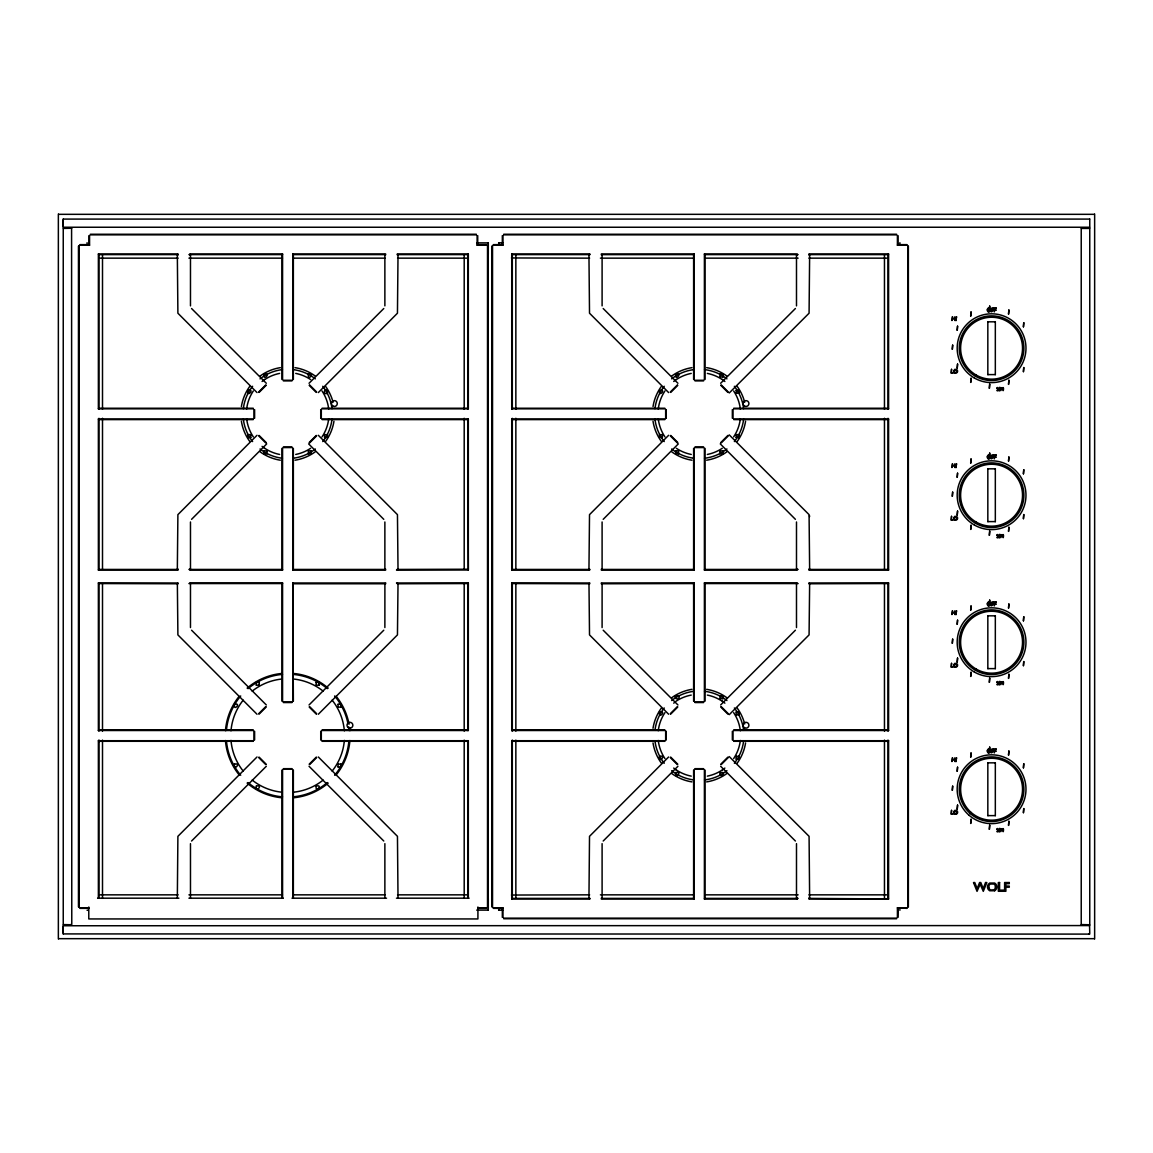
<?xml version="1.0" encoding="UTF-8"?>
<svg xmlns="http://www.w3.org/2000/svg" width="1153" height="1153" viewBox="0 0 1153 1153"><rect width="100%" height="100%" fill="white"/><g stroke="black" fill="none" stroke-linecap="round" stroke-linejoin="round"><path stroke-width="1.5" d="M63.242 934.103L63.242 925.571M63.242 227.429L63.242 218.897M79.182 907.007L79.182 245.993M292.776 898.187L292.776 770.031M292.776 701.197L292.776 582.986L385.707 582.986L384.9 583.735L384.871 627.563M384.871 521.978L384.871 569.236L385.65 570.014L292.776 570.014L292.776 448.344M292.776 379.51L292.776 254.035L385.664 254.035L384.871 254.813L384.871 305.876M293.352 898.187L293.352 770.031M293.352 701.197L292.776 582.986M293.352 448.344L293.352 569.438L385.088 569.438M293.352 379.51L293.352 254.611L385.088 254.611M693.616 898.389L693.616 770.031M693.616 701.197L693.616 583.562M693.616 569.438L693.616 448.344M693.616 379.51L693.616 254.611M602.097 843.665L602.097 898.187L601.318 898.965L694.192 898.965L694.192 770.031M694.192 701.197L694.192 582.986L601.304 582.986L602.097 583.764L602.097 627.563M602.097 521.978L602.097 569.236L601.318 570.014L694.192 570.014L694.192 448.344M694.192 379.51L694.192 254.035L601.304 254.035L602.097 254.813L602.097 305.876M58.356 214.011L58.356 938.989M63.242 228.236L63.242 924.764M87.066 243.571L87.066 242.721M247.881 434.609L247.881 437.52M250.792 437.52L250.792 434.609M264.08 450.809L264.08 453.72M266.992 453.72L266.992 450.809M256.297 682.331L256.297 685.242M308.355 450.809L308.355 453.72M259.209 685.242L259.209 682.331M311.267 453.72L311.267 450.809M327.466 393.245L327.466 390.334M324.555 434.609L324.555 437.52M327.466 437.52L327.466 434.609M316.138 682.331L316.138 685.242M319.05 685.242L319.05 682.331M338.045 704.238L338.045 707.149M340.957 707.149L340.957 704.238M338.045 764.079L338.045 766.99M340.957 766.99L340.957 764.079M488.281 254.453L488.281 242.721M498.687 243.571L498.687 242.721M488.281 910.279L488.281 898.547M659.502 434.609L659.502 437.52M662.413 437.52L662.413 434.609M675.701 450.809L675.701 453.72M678.613 453.72L678.613 450.809M719.976 374.134L719.976 377.045M722.888 377.045L722.888 374.134M719.976 450.809L719.976 453.72M736.176 390.334L736.176 393.245M722.888 453.72L722.888 450.809M739.087 393.245L739.087 390.334M675.701 695.821C673.251 699.943 681.221 700.001 678.613 695.821M736.176 434.609L736.176 437.52M739.087 437.52L739.087 434.609M719.976 695.821L719.976 698.732M722.888 698.732L722.888 695.821M719.976 772.496L719.976 775.407M736.176 712.021L736.176 714.932M722.888 775.407L722.888 772.496M739.087 714.932L739.087 712.021M736.176 756.296L736.176 759.207M739.087 759.207L739.087 756.296M987.833 321.629L987.833 374.783M995.327 374.783L995.327 321.629M987.833 468.637L987.833 521.79M899.902 910.279L899.902 909.429M995.327 521.79L995.327 468.637M987.833 615.644L987.833 668.798M1081.226 228.236L1081.226 924.764M1089.758 227.429L1089.758 218.897M995.327 668.798L995.327 615.644M987.833 762.652L987.833 815.805M995.327 815.805L995.327 762.652M1081.413 924.576L1089.758 924.764L1089.758 228.236M1094.644 938.989L1094.644 214.011M266.718 443.876L191.571 519.326M678.339 443.876L603.192 519.326M63.429 228.424L71.774 228.236M257.018 392.568L177.893 313.212L177.331 254.813L178.11 254.035L98.38 254.035L98.38 408.825L253.256 408.825M98.38 408.825L99.158 408.047L99.158 408.825M282.571 379.51L282.571 254.035L281.995 254.813M258.676 392.02L265.767 384.929M259.079 392.424L266.17 385.333M253.256 419.029L98.38 419.029L98.38 570.014L99.158 569.236M257.018 435.286L177.893 514.642L177.331 569.236L178.11 570.014L98.38 570.014M309.033 383.272L383.776 308.528M318.329 392.568L397.454 313.212L398.016 254.813L397.237 254.035L468.32 254.035L468.32 408.825L322.091 408.825M467.541 254.813L468.32 254.035M477.14 235.616L477.14 245.214L477.918 244.436M309.177 442.521L316.268 435.43M309.58 442.925L316.671 435.834M253.256 730.512L98.38 730.512L99.158 729.734L99.158 730.512M668.639 392.568L589.514 313.212L588.952 254.813L589.731 254.035M292.776 570.014L293.352 569.236M281.793 583.764L282.571 582.986L189.683 582.986L190.476 583.764L190.476 627.563M322.091 419.029L468.32 419.029L467.541 419.807L467.541 419.029M589.745 254.035L511.73 254.035L511.73 408.825L512.509 408.047M694.192 254.035L693.616 254.813M397.237 570.014L398.016 569.236L397.454 514.642L318.329 435.286M258.676 713.707L265.767 706.616M259.079 714.111L266.17 707.02M87.066 910.279L87.916 910.279M257.018 756.973L177.893 836.329L177.331 898.187M309.033 704.959L383.776 630.215M191.571 841.013L266.314 766.269M318.329 714.255L397.454 634.899L398.016 583.764L397.237 582.986M467.541 583.764L468.32 582.986L396.488 582.986M670.297 392.02L677.387 384.929M670.7 392.424L677.791 385.333M309.177 764.208L316.268 757.117M309.58 764.612L316.671 757.521M664.877 419.029L511.73 419.029L511.73 570.014L512.509 569.236M668.639 435.286L589.514 514.642L588.952 569.236L589.731 570.014L511.73 570.014M720.654 383.272L795.397 308.528M887.81 254.813L888.588 254.035L808.844 254.035L809.637 254.813L809.075 313.212L729.244 392.971M907.007 245.214L897.409 245.214L898.187 244.436M899.902 243.571L899.902 242.721M720.798 442.521L727.889 435.43M721.201 442.925L728.292 435.834M322.091 740.716L468.32 740.716L467.541 741.494L467.541 740.716M664.877 730.512L511.73 730.512L512.509 729.734M796.492 521.978L796.492 569.236L797.271 570.014L704.397 570.014L704.973 569.236M693.414 583.764L694.192 582.986M733.712 419.029L888.588 419.029L887.81 419.807L887.81 419.029M796.709 583.562L797.271 582.986L704.397 582.986L704.397 701.197M670.297 713.707L677.387 706.616M670.7 714.111L677.791 707.02M498.687 910.279L498.687 909.429M502.131 908.564L502.91 907.786L502.91 917.384M664.877 740.716L511.73 740.716L511.73 898.965L512.509 898.187M668.639 756.973L589.514 836.329L588.952 898.187L589.731 898.965M720.654 704.959L795.397 630.215M603.192 841.013L677.935 766.269M887.81 583.764L888.588 582.986L808.844 582.986L809.637 583.764L809.075 634.899L729.244 714.658M720.798 764.208L727.889 757.117M721.201 764.612L728.292 757.521M797.285 898.965L704.397 898.965L704.973 898.187M733.712 740.716L888.588 740.716L887.81 741.494L887.81 740.716M63.429 925.758L1089.758 925.571M729.244 434.883L809.075 514.642L809.637 569.236L808.858 570.014L888.588 570.014L888.588 419.029M190.476 521.978L190.476 569.236L189.697 570.014L282.571 570.014L282.571 448.344M729.244 756.57L809.075 836.329L809.637 898.187L808.858 898.965L888.588 898.965L888.588 740.716M796.492 583.764L796.492 627.563M177.331 254.813L178.11 254.813M588.952 254.813L589.731 254.813M262.091 381.484L264.613 379.409M673.712 381.484L676.234 379.409M673.712 703.171L676.234 701.096A41.321 41.321 0 0 1 691.238 695.086M722.354 770.132L724.877 768.057M956.428 814.018L954.727 814.018M988.15 308.211L989.822 308.211A1.917 1.917 0 0 1 989.822 311.771L988.135 311.771M954.742 369.436L956.659 369.551A1.917 1.917 0 0 1 956.413 372.981L954.727 372.995M988.15 455.219L989.822 455.219A1.917 1.917 0 0 1 989.822 458.779L988.135 458.779M954.742 516.443L956.659 516.558A1.917 1.917 0 0 1 956.413 519.989L954.727 520.003M988.15 602.226L989.822 602.226A1.917 1.917 0 0 1 989.822 605.786L988.135 605.786M954.742 663.451L956.659 663.566A1.917 1.917 0 0 1 956.413 666.996L954.727 667.01M988.15 749.234L989.822 749.234A1.917 1.917 0 0 1 989.822 752.794L988.135 752.794M954.742 810.458L956.413 810.458A1.874 1.874 0 0 1 957.466 811.496A1.931 1.931 0 0 1 956.428 814.047M58.673 214.328L1094.327 214.328M63.429 219.084L1089.571 219.084M476.708 242.879L488.123 242.879M498.845 242.879L502.881 242.721M327.423 393.202C323.344 395.738 323.344 387.84 327.423 390.377M1081.413 228.424L1089.571 228.424M1089.571 227.242L63.429 227.242M250.734 437.477L247.924 437.477M327.423 437.477L324.613 437.477M266.948 453.677L264.123 453.677M311.224 453.677L308.399 453.677M722.845 376.988L720.02 376.988M739.044 393.202L736.234 393.202M739.044 437.477L736.234 437.477M63.429 924.576L71.774 924.764M488.123 910.121L476.708 910.121M1088.778 924.764L1089.571 924.576M63.429 933.916L1089.758 934.103M1094.327 938.672L58.673 938.672M247.924 434.652L250.734 434.652M324.613 434.652L327.423 434.652M264.123 450.866L266.948 450.866M308.399 450.866L311.224 450.866M720.02 374.177L722.845 374.177M988.02 321.817L995.14 321.817M736.234 390.377L739.044 390.377M659.545 434.652L662.355 434.652M662.355 437.477L659.545 437.477M995.14 374.595L988.02 374.595M736.234 434.652L739.044 434.652M675.744 450.866L678.569 450.866M678.569 453.677L675.744 453.677M720.02 450.866L722.845 450.866M722.845 453.677L720.02 453.677M988.02 468.824L995.14 468.824M256.341 682.374L259.166 682.374M259.166 685.199L256.341 685.199M995.14 521.603L988.02 521.603M316.181 682.374L319.006 682.374M319.006 685.199L316.181 685.199M338.088 704.281L340.913 704.281M340.913 707.106L338.088 707.106M988.02 615.832L995.14 615.832M338.088 764.122L340.913 764.122M340.913 766.947L338.088 766.947M675.744 695.864L678.569 695.864M720.02 695.864L722.845 695.864M722.845 698.675L720.02 698.675M736.234 712.064L739.044 712.064M739.044 714.889L736.234 714.889M995.14 668.61L988.02 668.61M736.234 756.339L739.044 756.339M739.044 759.164L736.234 759.164M720.02 772.553L722.845 772.553M722.845 775.364L720.02 775.364M70.794 924.764L71.774 923.784L71.587 228.424M988.02 762.839L995.14 762.839M511.442 895.045L589.615 894.843M995.14 815.618L988.02 815.618M1088.778 934.103L1089.758 933.123L1089.571 925.758M90.338 234.261L476.362 234.261M503.688 234.261L896.63 234.261M90.338 234.837L476.362 234.837M503.688 234.837L896.63 234.837M79.961 244.638L88.983 244.638L88.983 235.616M486.739 244.638L477.717 244.638L477.717 235.616M493.311 244.638L502.333 244.638L502.333 235.616M907.007 244.638L897.985 244.638L897.985 235.616M79.961 245.214L89.559 245.214L89.559 235.616M477.14 245.214L486.739 245.214M493.311 245.214L502.91 245.214L502.91 235.616M282.571 254.035L189.683 254.035L190.476 254.813L190.476 305.876M704.397 379.51L704.397 254.035L797.285 254.035M178.11 254.611L98.956 254.611L98.956 409.329M188.905 254.611L282.456 254.611M397.583 254.611L467.743 254.611L467.743 408.248L322.091 408.248M589.601 254.611L512.307 254.611L512.307 409.329M601.924 254.64L693.861 254.611M704.656 254.611L798.135 254.611M808.916 254.611L888.012 254.611L888.012 409.329M189.697 254.813L190.476 254.813M293.352 254.813L292.776 254.035M384.871 254.813L385.65 254.813M397.237 254.813L398.016 254.813M601.318 254.813L602.097 254.813M704.973 254.813L704.397 254.035M797.271 254.813L796.492 254.813L796.492 305.876M808.858 254.813L809.637 254.813M98.985 258.157L178.124 258.157M188.919 258.157L282.456 258.157M293.237 258.157L384.972 258.157M397.569 258.157L467.714 258.157M589.615 258.157L511.442 257.955M600.41 258.157L693.875 258.157M704.656 258.157L798.121 258.157M808.902 258.157L887.983 258.157M283.35 380.288L291.997 380.288M694.971 380.288L703.618 380.288M283.35 380.865L291.997 380.865M694.971 380.865L703.618 380.865M98.956 408.248L253.256 408.248M512.307 408.248L664.877 408.248M733.712 408.248L888.012 408.248M511.73 408.825L664.877 408.825M733.712 408.825L888.588 408.825L888.588 254.035M98.956 419.606L253.256 419.606M322.091 419.606L467.743 419.606L468.32 570.014L396.488 570.014M512.307 419.606L664.877 419.606M733.712 419.606L888.012 419.606M283.35 446.989L291.997 446.989M694.971 446.989L703.618 446.989M283.35 447.566L291.997 447.566M694.971 447.566L703.618 447.566M177.36 569.236L178.11 569.236M189.697 569.236L190.476 569.236M281.995 569.236L282.571 570.014M384.9 569.236L385.65 569.236M397.237 569.236L398.016 569.236M588.981 569.236L589.731 569.236M601.318 569.236L602.097 569.236M693.616 569.236L694.192 570.014M796.521 569.236L797.271 569.236M808.858 569.236L809.637 569.236M178.11 569.438L98.956 569.438L98.956 418.323M188.905 569.438L282.456 569.438M397.583 569.438L467.541 569.236M589.601 569.438L512.307 569.438L512.307 418.323M601.88 569.438L693.861 569.438M704.656 569.438L798.135 569.438M808.916 569.438L888.012 569.438L888.012 418.323M98.38 730.512L98.38 582.986L178.124 582.986L177.36 583.749L177.893 634.899L257.018 714.255M511.73 730.512L511.73 582.986L589.745 582.986L588.981 583.749L589.514 634.899L668.639 714.255M178.11 583.764L98.956 583.562L98.956 730.988M188.905 583.562L282.456 583.562M385.65 583.764L293.554 583.764M397.237 583.764L467.743 583.562L467.743 729.935L322.091 729.935M589.731 583.764L512.307 583.562L512.307 731.074M601.318 583.764L693.861 583.562M704.656 583.562L798.135 583.562M808.858 583.764L888.012 583.562L888.012 731.074M283.35 701.975L291.997 701.975M694.971 701.975L703.618 701.975M283.35 702.552L291.997 702.552M694.971 702.552L703.618 702.552M98.956 729.935L253.256 729.935M512.307 729.935L664.877 729.935M733.712 729.935L888.012 729.935M322.091 730.512L468.32 730.512L468.32 582.986M733.712 730.512L888.588 730.512L888.588 582.986M98.38 898.187L98.38 740.716L253.256 740.716M98.956 741.293L253.256 741.293M322.091 741.293L467.743 741.293L467.743 898.187M512.307 741.293L664.877 741.293M733.712 741.293L888.012 741.293M283.35 768.676L291.997 768.676M694.971 768.676L703.618 768.676M283.35 769.253L291.997 769.253M694.971 769.253L703.618 769.253M98.985 894.843L178.124 894.843M188.919 894.843L282.456 894.843M293.237 894.843L384.972 894.843M397.569 894.843L467.714 894.843M600.41 894.843L693.875 894.843M704.656 894.843L798.121 894.843M808.902 894.843L887.983 894.843M97.601 898.187L178.888 898.187M188.919 898.187L283.35 898.187M291.997 898.187L386.543 898.187M396.459 898.187L469.098 898.187M588.952 898.187L589.731 898.187M601.318 898.187L602.097 898.187M693.616 898.187L694.192 898.965M796.492 843.665L796.492 898.187L797.271 898.187M808.858 898.187L809.637 898.187M589.601 898.389L512.307 898.389L512.307 740.082M601.88 898.389L693.861 898.389M704.656 898.389L798.135 898.389M808.916 898.389L888.588 898.965M511.73 898.965L589.745 898.965M79.961 907.786L88.781 907.786M477.918 907.786L486.739 907.786M493.311 907.786L502.91 907.786M897.409 917.384L897.409 907.786L907.007 907.786M79.961 908.362L88.781 908.362M477.918 908.362L486.739 908.362M493.311 908.362L502.333 908.362L502.333 917.384M907.007 908.362L897.409 907.786M502.881 910.279L498.845 910.121M503.688 918.163L896.63 918.163M503.688 918.739L896.63 918.739M722.354 379.409L724.877 381.484M722.354 701.096L724.877 703.171M673.712 768.057L676.234 770.132M262.091 446.37L264.613 448.445M888.588 408.825L887.81 408.047L887.81 408.825M721.201 384.929L728.292 392.02M720.798 385.333L727.889 392.424M887.81 569.236L888.588 570.014M603.192 308.528L677.935 383.272M795.397 519.326L720.25 443.876M502.131 244.436L502.91 245.214M511.73 254.035L512.509 254.813M670.7 435.43L677.791 442.521M670.297 435.834L677.387 442.925M888.588 730.512L887.81 729.734L887.81 730.512M704.397 582.986L705.175 583.764M511.73 419.029L512.509 419.807M468.32 408.825L467.541 408.047L467.541 408.825M721.201 706.616L728.292 713.707M720.798 707.02L727.889 714.111M887.81 898.187L888.012 740.082M898.187 908.564L897.985 917.384M603.192 630.215L677.935 704.959M720.654 766.269L795.397 841.013M511.73 582.986L512.509 583.764M309.58 384.929L316.671 392.02M309.177 385.333L316.268 392.424M670.7 757.117L677.791 764.208M670.297 757.521L677.387 764.612M796.492 898.187L797.271 898.965M191.571 308.528L266.314 383.272M383.776 519.326L308.629 443.876M88.781 244.436L89.559 245.214M98.38 254.035L99.158 254.813M259.079 435.43L266.17 442.521M258.676 435.834L265.767 442.925M511.73 740.716L512.509 741.494M468.32 730.512L467.541 729.734L467.541 730.512M98.38 419.029L99.158 419.807L99.158 419.029M309.58 706.616L316.671 713.707M309.177 707.02L316.268 714.111M191.571 630.215L266.314 704.959M318.329 756.973L397.454 836.329L398.016 898.187M309.033 766.269L383.776 841.013M98.38 582.986L99.158 583.764M259.079 757.117L266.17 764.208M258.676 757.521L265.767 764.612M98.38 740.716L99.158 741.494L99.158 740.716M988.971 888.228L988.971 885.576A3.156 3.156 0 0 1 990.355 884.02L993.857 884.02A3.156 3.156 0 0 1 995.255 885.576L995.255 888.228A3.171 3.171 0 0 1 993.857 889.799L990.758 889.986A3.2 3.2 0 0 1 988.971 888.228M809.478 515.607L809.637 516.53M908.362 245.993L908.362 907.007M907.786 245.993L907.786 907.007M897.409 235.616L897.409 245.214M884.466 254.64L884.466 409.272M884.466 418.265L884.466 569.308M884.466 583.692L884.466 731.132M884.466 740.125L884.466 898.36M732.933 409.603L732.933 418.251M732.933 731.29L732.933 739.938M732.357 409.603L732.357 418.251M732.357 731.29L732.357 739.938M704.973 254.611L704.973 379.51M704.973 448.344L704.973 569.438M704.973 583.562L704.973 701.197M704.973 770.031L704.973 898.389M704.397 448.344L704.397 570.014M704.397 770.031L704.397 898.965M666.232 409.603L666.232 418.251M666.232 731.29L666.232 739.938M665.656 409.603L665.656 418.251M665.656 731.29L665.656 739.938M515.852 254.64L515.852 409.272M515.852 418.265L515.852 569.308M515.852 583.692L515.852 731.132M515.852 740.125L515.852 898.36M492.533 245.993L492.533 907.007M491.956 245.993L491.956 907.007M488.094 245.993L488.094 907.007M487.517 245.993L487.517 907.007M477.918 907.007L477.918 918.941L88.781 918.941L88.781 907.007M468.32 419.029L468.32 570.014M468.32 740.716L468.32 898.187M464.198 254.64L464.198 409.272M464.198 418.265L464.198 569.308M464.198 583.692L464.198 731.132M464.198 740.125L464.198 898.36M384.871 843.665L384.871 898.187M321.312 409.603L321.312 418.251M321.312 731.29L321.312 739.938M320.736 409.603L320.736 418.251M320.736 731.29L320.736 739.938M282.571 582.986L282.571 701.197M282.571 770.031L282.571 898.187M281.995 254.611L281.995 379.51M281.995 448.344L281.995 569.438M281.995 583.562L281.995 701.197M281.995 770.031L281.995 898.187M254.611 409.603L254.611 418.251M254.611 731.29L254.611 739.938M254.035 409.603L254.035 418.251M254.035 731.29L254.035 739.938M190.476 843.665L190.476 898.187M102.502 254.64L102.502 409.272M102.502 418.265L102.502 569.308M102.502 583.692L102.502 731.132M102.502 740.125L102.502 898.36M98.956 739.967L98.956 898.187M63.242 219.877L63.242 226.449M63.242 926.551L63.242 933.123M745.573 742.95A46.855 46.855 0 0 1 737.199 763.156M726.837 773.519A46.855 46.855 0 0 1 706.63 781.893M691.959 781.893A46.855 46.855 0 0 1 671.752 773.519M661.39 763.156A46.855 46.855 0 0 1 653.016 742.95M653.016 728.278A46.855 46.855 0 0 1 661.39 708.072M671.752 697.709A46.855 46.855 0 0 1 691.959 689.335M706.63 689.335A46.855 46.855 0 0 1 726.837 697.709M737.199 708.072A46.855 46.855 0 0 1 744.679 723.954M745.573 421.263A46.855 46.855 0 0 1 737.199 441.469M726.837 451.832A46.855 46.855 0 0 1 706.63 460.206M691.959 460.206A46.855 46.855 0 0 1 671.752 451.832M661.39 441.469A46.855 46.855 0 0 1 653.016 421.263M653.016 406.591A46.855 46.855 0 0 1 661.39 386.385M671.752 376.022A46.855 46.855 0 0 1 691.959 367.648M706.63 367.648A46.855 46.855 0 0 1 726.837 376.022M737.199 386.385A46.855 46.855 0 0 1 744.679 402.267M349.907 740.514A62.421 62.421 0 0 1 336.186 774.902M328.216 783.089A62.421 62.421 0 0 1 294.202 797.703M281.145 797.703A62.421 62.421 0 0 1 247.131 783.089M239.161 774.902A62.421 62.421 0 0 1 225.44 740.514M225.44 730.714A62.421 62.421 0 0 1 239.161 696.326M247.131 688.139A62.421 62.421 0 0 1 281.145 673.525M294.202 673.525A62.421 62.421 0 0 1 328.216 688.139M336.186 696.326A62.421 62.421 0 0 1 349.056 724.243M349.561 727.457A62.421 62.421 0 0 1 349.907 730.714M333.952 421.263A46.855 46.855 0 0 1 325.578 441.469M315.216 451.832A46.855 46.855 0 0 1 295.009 460.206M280.338 460.206A46.855 46.855 0 0 1 260.131 451.832M249.769 441.469A46.855 46.855 0 0 1 241.395 421.263M241.395 406.591A46.855 46.855 0 0 1 249.769 386.385M260.131 376.022A46.855 46.855 0 0 1 280.338 367.648M295.009 367.648A46.855 46.855 0 0 1 315.216 376.022M325.578 386.385A46.855 46.855 0 0 1 333.058 402.267M740.327 740.471A41.321 41.321 0 0 1 733.654 758.573M722.254 769.973A41.321 41.321 0 0 1 707.351 776.142M691.238 776.142A41.321 41.321 0 0 1 676.335 769.973M664.935 758.573A41.321 41.321 0 0 1 658.262 740.471M658.262 730.757A41.321 41.321 0 0 1 664.935 712.655M707.351 695.086A41.321 41.321 0 0 1 722.254 701.255M733.654 712.655A41.321 41.321 0 0 1 740.327 730.757M740.327 418.784A41.321 41.321 0 0 1 733.654 436.886M722.254 448.286A41.321 41.321 0 0 1 707.351 454.455M691.238 454.455A41.321 41.321 0 0 1 676.335 448.286M664.935 436.886A41.321 41.321 0 0 1 658.262 418.784M658.262 409.07A41.321 41.321 0 0 1 664.935 390.968M676.335 379.568A41.321 41.321 0 0 1 691.238 373.399M707.351 373.399A41.321 41.321 0 0 1 722.254 379.568M733.654 390.968A41.321 41.321 0 0 1 740.327 409.07M344.358 740.399A56.886 56.886 0 0 1 332.15 771.083M323.143 780.091A56.886 56.886 0 0 1 294.044 792.14M281.303 792.14A56.886 56.886 0 0 1 252.204 780.091M243.197 771.083A56.886 56.886 0 0 1 230.989 740.399M230.989 730.829A56.886 56.886 0 0 1 243.197 700.145M252.204 691.137A56.886 56.886 0 0 1 281.303 679.088M294.044 679.088A56.886 56.886 0 0 1 323.143 691.137M332.15 700.145A56.886 56.886 0 0 1 344.358 730.829M328.706 418.784A41.321 41.321 0 0 1 322.033 436.886M310.633 448.286A41.321 41.321 0 0 1 295.73 454.455M279.617 454.455A41.321 41.321 0 0 1 264.714 448.286M253.314 436.886A41.321 41.321 0 0 1 246.641 418.784M246.641 409.07A41.321 41.321 0 0 1 253.314 390.968M264.714 379.568A41.321 41.321 0 0 1 279.617 373.399M295.73 373.399A41.321 41.321 0 0 1 310.633 379.568M322.033 390.968A41.321 41.321 0 0 1 328.706 409.07M988.366 752.779A1.917 1.917 0 0 1 988.38 749.248M988.366 605.772A1.917 1.917 0 0 1 988.38 602.241M988.366 458.764A1.917 1.917 0 0 1 988.38 455.233M988.366 311.757A1.917 1.917 0 0 1 988.38 308.226M954.929 814.047A1.931 1.931 0 0 1 954.943 810.473M954.958 666.996A1.917 1.917 0 0 1 954.972 663.465M954.958 519.989A1.917 1.917 0 0 1 954.972 516.458M954.958 372.981A1.917 1.917 0 0 1 954.972 369.45M743.627 740.86A44.65 44.65 0 0 1 734.36 763.257M726.938 770.68A44.65 44.65 0 0 1 704.541 779.947M694.048 779.947A44.65 44.65 0 0 1 671.651 770.68M664.229 763.257A44.65 44.65 0 0 1 654.962 740.86M654.962 730.368A44.65 44.65 0 0 1 664.229 707.971M671.651 700.548A44.65 44.65 0 0 1 694.048 691.281M704.541 691.281A44.65 44.65 0 0 1 726.938 700.548M734.36 707.971A44.65 44.65 0 0 1 743.627 730.368M743.627 419.173A44.65 44.65 0 0 1 734.36 441.57M726.938 448.993A44.65 44.65 0 0 1 704.541 458.26M694.048 458.26A44.65 44.65 0 0 1 671.651 448.993M664.229 441.57A44.65 44.65 0 0 1 654.962 419.173M654.962 408.681A44.65 44.65 0 0 1 664.229 386.284M671.651 378.861A44.65 44.65 0 0 1 694.048 369.594M704.541 369.594A44.65 44.65 0 0 1 726.938 378.861M734.36 386.284A44.65 44.65 0 0 1 743.627 408.681M348.912 740.774A61.455 61.455 0 0 1 334.629 775.263M327.322 782.57A61.455 61.455 0 0 1 292.833 796.853M282.514 796.853A61.455 61.455 0 0 1 248.025 782.57M240.718 775.263A61.455 61.455 0 0 1 226.435 740.774M226.435 730.454A61.455 61.455 0 0 1 240.718 695.965M248.025 688.658A61.455 61.455 0 0 1 282.514 674.375M292.833 674.375A61.455 61.455 0 0 1 327.322 688.658M334.629 695.965A61.455 61.455 0 0 1 347.947 723.623M348.523 727.01A61.455 61.455 0 0 1 348.912 730.454M332.006 419.173A44.65 44.65 0 0 1 322.739 441.57M315.317 448.993A44.65 44.65 0 0 1 292.92 458.26M282.427 458.26A44.65 44.65 0 0 1 260.03 448.993M252.608 441.57A44.65 44.65 0 0 1 243.341 419.173M243.341 408.681A44.65 44.65 0 0 1 252.608 386.284M260.03 378.861A44.65 44.65 0 0 1 282.427 369.594M292.92 369.594A44.65 44.65 0 0 1 315.317 378.861M322.739 386.284A44.65 44.65 0 0 1 332.006 408.681M78.606 245.993L78.606 907.007L78.606 245.993M987.53 309.797L988.77 311.425A1.672 1.672 0 0 0 989.389 311.396L990.441 310.2A1.557 1.557 0 0 0 990.398 309.609L989.389 308.615A1.672 1.672 0 0 0 988.77 308.572L987.53 309.797M987.53 456.804L988.77 458.433A1.672 1.672 0 0 0 989.389 458.404L990.441 457.208A1.557 1.557 0 0 0 990.398 456.617L989.389 455.622A1.672 1.672 0 0 0 988.77 455.579L987.53 456.804M996.826 388.157L998.239 389.959L996.841 390.492A1.528 1.528 0 0 0 997.763 390.795C997.878 389.094 998.829 386.111 996.826 388.157M987.53 603.812L988.77 605.44A1.672 1.672 0 0 0 989.389 605.411L990.441 604.215A1.557 1.557 0 0 0 990.398 603.624L988.77 602.587L987.53 603.812M996.826 535.165L998.239 536.967L996.841 537.5A1.513 1.513 0 0 0 997.763 537.802C997.878 536.102 998.829 533.118 996.826 535.165M987.53 750.819L988.77 752.448A1.672 1.672 0 0 0 989.389 752.419L990.441 751.223A1.557 1.557 0 0 0 990.398 750.632L989.389 749.637A1.672 1.672 0 0 0 988.77 749.594L987.53 750.819M996.826 682.172L998.239 683.974L996.841 684.507A1.528 1.528 0 0 0 997.763 684.81C997.878 683.109 998.829 680.126 996.826 682.172M996.826 829.18L998.239 830.982L996.841 831.515A1.528 1.528 0 0 0 997.763 831.817C997.878 830.117 998.829 827.133 996.826 829.18M957.048 371.223L955.981 372.606A1.672 1.672 0 0 1 955.376 372.65L954.122 371.425A1.571 1.571 0 0 1 954.165 370.834L955.376 369.796A1.686 1.686 0 0 1 955.981 369.839L957.048 371.223M957.048 518.23L955.981 519.614A1.672 1.672 0 0 1 955.376 519.657L954.122 518.432A1.571 1.571 0 0 1 954.165 517.841L955.376 516.803A1.672 1.672 0 0 1 955.981 516.847L957.048 518.23M957.048 665.238L955.981 666.621A1.672 1.672 0 0 1 955.376 666.665L954.122 665.44A1.571 1.571 0 0 1 954.165 664.849L955.376 663.811A1.686 1.686 0 0 1 955.981 663.854L957.048 665.238M957.048 812.245L955.981 813.629A1.672 1.672 0 0 1 955.376 813.672L954.122 812.447A1.571 1.571 0 0 1 954.165 811.856L955.779 810.818L957.048 812.245M247.924 390.377C246.67 398.289 255.49 388.59 247.924 390.377M264.123 374.177C262.884 382.09 271.69 372.39 264.123 374.177M234.434 704.281C233.194 712.194 242.015 702.494 234.434 704.281M308.399 374.177C307.159 382.09 315.965 372.39 308.399 374.177M234.434 764.122C233.194 772.034 242.015 762.335 234.434 764.122M256.341 786.029C255.101 793.941 263.907 784.242 256.341 786.029M316.181 786.029C314.942 793.941 323.748 784.242 316.181 786.029M659.545 390.377C658.291 398.289 667.111 388.59 659.545 390.377M675.744 374.177C674.505 382.09 683.311 372.39 675.744 374.177M659.545 712.064C658.291 719.976 667.111 710.277 659.545 712.064M659.545 756.339C658.291 764.252 667.111 754.552 659.545 756.339M675.744 772.553C674.505 780.466 683.311 770.752 675.744 772.553M985.584 882.535L983.206 888.559L980.785 882.535L979.589 882.535L977.167 888.559L974.761 882.535L973.507 882.535L977.038 891.341L980.18 884.207L983.293 891.341L986.838 882.535L985.584 882.535M1002.995 388.186L1001.986 389.455L1000.89 388.186C1001.135 395.493 999.06 383.949 1001.943 388.806C1004.84 383.949 1002.75 395.493 1003.009 388.186M1002.995 535.194L1001.986 536.462L1000.89 535.194C1001.135 542.501 999.06 530.956 1001.943 535.814C1004.84 530.956 1002.75 542.501 1003.009 535.194M1002.995 682.201L1001.986 683.47L1000.89 682.201C1001.135 689.508 999.06 677.964 1001.943 682.821C1004.84 677.964 1002.75 689.508 1003.009 682.201M1002.995 829.209L1001.986 830.477L1000.89 829.209C1001.135 836.516 999.06 824.971 1001.943 829.829C1004.84 824.971 1002.75 836.516 1003.009 829.209M994.621 890.75L989.605 890.75A4.468 4.468 0 0 1 989.678 883.068L994.607 883.039A4.281 4.281 0 0 1 996.48 885.173L996.653 885.735A4.713 4.713 0 0 1 996.769 887.493A4.468 4.468 0 0 1 996.48 888.603A4.309 4.309 0 0 1 994.621 890.75M989.706 306.107L989.36 310.2L989.706 306.107M993.699 308.11L991.681 308.11L991.681 311.887L992.229 310.128L993.699 310.128L992.229 309.638L992.229 308.6L993.699 308.11M996.293 308.11L994.275 308.11L994.275 311.887L994.823 310.128L996.293 310.128L994.823 309.638L994.823 308.6L996.293 308.11M1008.889 310.013L1008.544 314.106L1008.889 310.013M971.042 311.987L970.696 316.095L971.042 311.987M952.464 316.758L951.931 320.534L952.464 318.891L954.583 318.891C955.131 324.584 955.131 312.708 954.583 318.401L952.464 318.401L952.464 316.758M956.514 316.758L955.967 320.534L956.514 316.758M1023.763 322.725L1023.432 326.818L1023.763 322.725M957.566 326.184L957.221 330.291L957.566 326.184M952.666 345.136L952.32 349.244L952.666 345.136M957.566 364.089L957.221 368.196L957.566 364.089M1023.763 367.562L1023.432 371.655L1023.763 367.562M951.542 369.335L950.994 373.111L953.243 373.111L951.542 372.621L951.542 369.335M971.042 378.285L970.696 382.392L971.042 378.285M1008.889 380.274L1008.544 384.367L1008.889 380.274M989.706 384.165L989.36 388.273L989.706 384.165M999.68 387.451L999.204 390.752L999.68 387.451M989.706 453.115L989.36 457.208L989.706 453.115M993.699 455.118L991.681 455.118L991.681 458.894L992.229 457.136L993.699 457.136L992.229 456.646L992.229 455.608L993.699 455.118M996.293 455.118L994.275 455.118L994.275 458.894L994.823 457.136L996.293 457.136L994.823 456.646L994.823 455.608L996.293 455.118M1008.889 457.02L1008.544 461.114L1008.889 457.02M971.042 458.995L970.696 463.102L971.042 458.995M952.464 463.765L951.931 467.541L952.464 465.898L954.583 465.898C955.131 471.591 955.131 459.716 954.583 465.408L952.464 465.408L952.464 463.765M956.514 463.765L955.967 467.541L956.514 463.765M1023.763 469.732L1023.432 473.825L1023.763 469.732M957.566 473.191L957.221 477.299L957.566 473.191M952.666 492.144L952.32 496.251L952.666 492.144M957.566 511.096L957.221 515.204L957.566 511.096M1023.763 514.569L1023.432 518.663L1023.763 514.569M951.542 516.342L950.994 520.118L953.243 520.118L951.542 519.628L951.542 516.342M971.042 525.292L970.696 529.4L971.042 525.292M1008.889 527.281L1008.544 531.374L1008.889 527.281M989.706 531.187L989.36 535.28L989.706 531.187M999.68 534.459L999.204 537.759L999.68 534.459M989.706 600.122L989.36 604.215L989.706 600.122M993.699 602.125L991.681 602.125L991.681 605.901L992.229 604.143L993.699 604.143L992.229 603.653L992.229 602.615L993.699 602.125M996.293 602.125L994.275 602.125L994.275 605.901L994.823 604.143L996.293 604.143L994.823 603.653L994.823 602.615L996.293 602.125M1008.889 604.028L1008.544 608.121L1008.889 604.028M971.042 606.002L970.696 610.11L971.042 606.002M952.464 610.773L951.931 614.549L952.464 612.906L954.583 612.906C955.131 618.599 955.131 606.723 954.583 612.416L952.464 612.416L952.464 610.773M956.514 610.773L955.967 614.549L956.514 610.773M1023.763 616.74L1023.432 620.833L1023.763 616.74M957.566 620.199L957.221 624.306L957.566 620.199M952.666 639.151L952.32 643.259L952.666 639.151M957.566 658.104L957.221 662.211L957.566 658.104M1023.763 661.577L1023.432 665.67L1023.763 661.577M951.542 663.35L950.994 667.126L953.243 667.126L951.542 666.636L951.542 663.35M971.042 672.3L970.696 676.407L971.042 672.3M1008.889 674.289L1008.544 678.382L1008.889 674.289M989.706 678.18L989.36 682.288L989.706 678.18M999.68 681.466L999.204 684.767L999.68 681.466M989.706 747.13L989.36 751.223L989.706 747.13M993.699 749.133L991.681 749.133L991.681 752.909L992.229 751.151L993.699 751.151L992.229 750.661L992.229 749.623L993.699 749.133M996.293 749.133L994.275 749.133L994.275 752.909L994.823 751.151L996.293 751.151L994.823 750.661L994.823 749.623L996.293 749.133M1008.889 751.035L1008.544 755.129L1008.889 751.035M971.042 753.01L970.696 757.117L971.042 753.01M952.464 757.78L951.931 761.556L952.464 759.913L954.583 759.913C955.131 765.606 955.131 753.731 954.583 759.423L952.464 759.423L952.464 757.78M956.514 757.78L955.967 761.556L956.514 757.78M1023.763 763.747L1023.432 767.84L1023.763 763.747M957.566 767.206L957.221 771.314L957.566 767.206M952.666 786.159L952.32 790.266L952.666 786.159M957.566 805.111L957.221 809.219L957.566 805.111M1023.763 808.584L1023.432 812.678L1023.763 808.584M951.542 810.357L950.994 814.133L953.243 814.133L951.542 813.643L951.542 810.357M971.042 819.307L970.696 823.415L971.042 819.307M1008.889 821.296L1008.544 825.389L1008.889 821.296M989.706 825.188L989.36 829.295L989.706 825.188M999.68 828.474L999.204 831.774L999.68 828.474M999.579 882.535L998.325 882.535L998.325 891.269L1003.528 891.269L1003.528 890.145L999.579 890.145L999.579 882.535M1009.279 882.535L1004.623 882.535L1004.623 891.269L1005.877 891.269L1005.877 887.219L1009.279 887.219L1009.279 886.08L1005.877 886.08L1005.877 883.674L1009.279 883.674L1009.279 882.535M971.172 812.49A30.944 30.944 0 0 0 1021.933 795.267A30.944 30.944 0 0 0 981.635 759.928A30.944 30.944 0 0 0 971.172 812.49M976.101 669.028A30.944 30.944 0 0 0 1022.524 642.221A30.944 30.944 0 0 0 976.101 615.414A30.944 30.944 0 0 0 976.101 669.028M976.101 522.021A30.944 30.944 0 0 0 1022.524 495.214A30.944 30.944 0 0 0 976.101 468.406A30.944 30.944 0 0 0 976.101 522.021M976.101 375.013A30.944 30.944 0 0 0 1022.524 348.206A30.944 30.944 0 0 0 976.101 321.399A30.944 30.944 0 0 0 976.101 375.013M968.895 815.099A34.403 34.403 0 0 0 1025.32 795.945A34.403 34.403 0 0 0 980.526 756.642A34.403 34.403 0 0 0 968.895 815.099M974.371 672.012A34.403 34.403 0 0 0 1025.983 642.221A34.403 34.403 0 0 0 974.371 612.43A34.403 34.403 0 0 0 974.371 672.012M974.371 525.004A34.403 34.403 0 0 0 1025.983 495.214A34.403 34.403 0 0 0 974.371 465.423A34.403 34.403 0 0 0 974.371 525.004M974.371 377.997A34.403 34.403 0 0 0 1025.983 348.206A34.403 34.403 0 0 0 974.371 318.415A34.403 34.403 0 0 0 974.371 377.997M744.535 727.774A2.926 2.926 0 0 0 748.917 725.237A2.926 2.926 0 0 0 744.535 722.7A2.926 2.926 0 0 0 744.535 727.774M744.535 406.087A2.926 2.926 0 0 0 748.917 403.55A2.926 2.926 0 0 0 744.535 401.013A2.926 2.926 0 0 0 744.535 406.087M348.48 727.774A2.926 2.926 0 0 0 352.861 725.237A2.926 2.926 0 0 0 348.48 722.7A2.926 2.926 0 0 0 348.48 727.774M332.914 406.087A2.926 2.926 0 0 0 337.296 403.55A2.926 2.926 0 0 0 332.914 401.013A2.926 2.926 0 0 0 332.914 406.087M970.264 813.542A32.327 32.327 0 0 0 1023.287 795.541A32.327 32.327 0 0 0 981.189 758.616A32.327 32.327 0 0 0 970.264 813.542M975.409 670.224A32.327 32.327 0 0 0 1023.907 642.221A32.327 32.327 0 0 0 975.409 614.218A32.327 32.327 0 0 0 975.409 670.224M975.409 523.217A32.327 32.327 0 0 0 1023.907 495.214A32.327 32.327 0 0 0 975.409 467.21A32.327 32.327 0 0 0 975.409 523.217M975.409 376.209A32.327 32.327 0 0 0 1023.907 348.206A32.327 32.327 0 0 0 975.409 320.203A32.327 32.327 0 0 0 975.409 376.209"/></g></svg>
